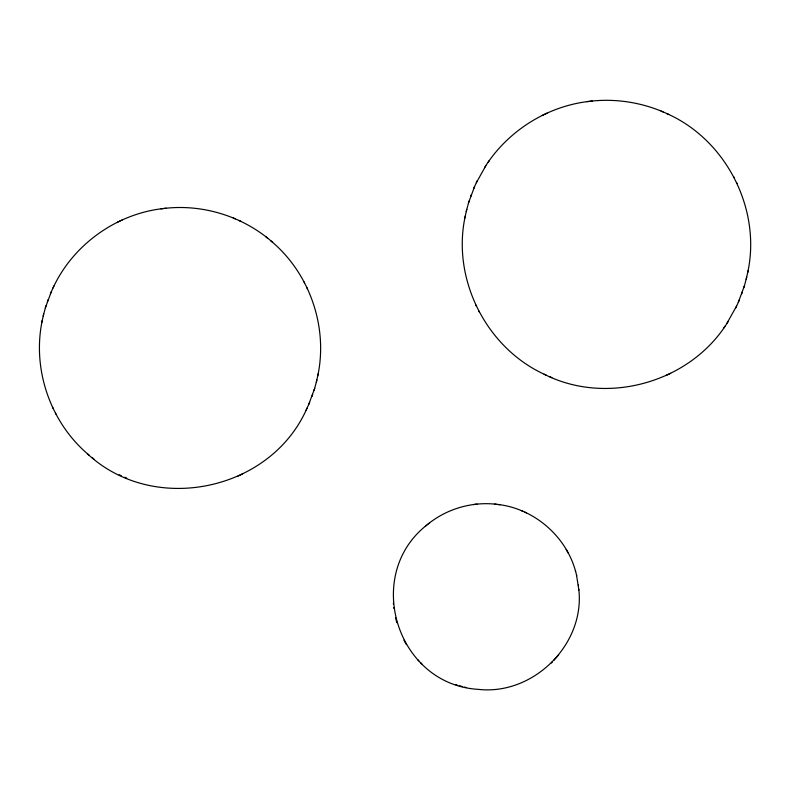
<?xml version="1.0" encoding="UTF-8"?>
<svg xmlns="http://www.w3.org/2000/svg" width="790" height="790" viewBox="0 0 790 790"><rect width="100%" height="100%" fill="white"/><g stroke="black" fill="none" stroke-linecap="round" stroke-linejoin="round"><path stroke-width="1.19" d="M42.314 320.217C31.807 369.345 50.55 423.203 89.211 455.267M317.748 375.912C328.255 326.784 309.512 272.915 270.851 240.861M465.33 215.808C451.258 279.265 486.739 349.022 546.226 375.151M747.617 272.896C761.688 209.439 726.207 139.682 666.721 113.553M43.213 316.128L45.366 307.794L51.34 291.648M308.712 404.47L314.697 388.325L316.849 379.99M466.248 211.621L468.46 203.079L474.583 186.539M738.364 302.165L744.486 285.625L746.698 277.083M41.84 322.429L43.677 313.956M316.385 382.163L318.222 373.69M464.846 218.089L466.732 209.409M746.224 279.304L748.1 270.615M45.366 307.794L46.096 305.621M47.38 301.721L48.091 299.617M311.971 396.501L312.682 394.398M313.966 390.497L314.697 388.325M468.46 203.079L469.211 200.858M470.524 196.858L471.255 194.705M743.736 287.846L744.486 285.625M741.692 293.999L742.422 291.846M53.019 287.975C72.858 244.94 116.012 213.883 163.056 208.58M87.453 453.816C153.744 515.663 270.96 491.094 307.043 408.144M476.311 182.767L485.86 165.663M727.086 323.041L736.645 305.937M50.402 293.732L53.927 285.97M306.125 410.148L309.66 402.387M473.615 188.672L477.239 180.713M735.707 307.991L739.331 300.032M484.547 167.628C507.15 131.387 546.621 106.235 589.083 101.397M488.062 162.404L489.306 160.538M544.083 374.193C607.53 406.445 691.803 382.005 728.4 321.076M723.64 328.166L724.884 326.3M426.728 525.133C362.867 575.278 396.718 684.466 478.029 689.334C532.974 695.743 585.183 644.601 578.803 589.251M558.678 654.861L553.889 660.322M551.331 662.988L552.447 661.832M428.111 524.017C447.061 508.711 472.242 501.443 496.446 504.287M425.395 526.229L429.335 523.019M117.394 222.257L119.557 221.23M120.159 220.933L122.065 220.035M542.276 115.419L544.488 114.372M545.12 114.066L547.065 113.138M237.997 476.084L239.903 475.185M240.506 474.889L242.668 473.862M665.881 375.566L667.836 374.638M668.458 374.341L670.67 373.285M586.94 101.653C614.729 97.792 643.583 102.384 668.863 114.51M589.784 101.317L592.224 101.021M163.747 208.491C202.655 203.721 243.221 216.391 272.609 242.303M160.972 208.827L166.117 208.214M477.17 504.119L473.575 504.543M498.006 504.474C534.218 508.651 566.154 536.311 575.624 571.476M494.698 504.069L499.922 504.701M462.555 686.619L459.276 685.69M464.55 687.122L466.149 687.527M455.524 684.515L457.193 685.049M521.202 510.547L522.723 511.229M524.846 512.167L526.436 512.878M661.072 111.044L663.106 111.963M233.307 217.991L235.292 218.879M238.817 220.43L240.911 221.368M549.84 376.751L551.874 377.66M124.771 477.239L126.756 478.138M119.152 474.75L121.245 475.689M265.963 236.832L267.672 238.234M92.391 457.884L94.099 459.286M417.693 659.67L418.848 660.865M420.685 662.721L421.821 663.876M566.193 549.425L568.316 553.178M403.907 640.186L406.435 644.66M733.574 176.545L734.088 177.572M736.557 182.52L737.07 183.547M475.876 305.157L476.4 306.184M478.859 311.132L479.372 312.159M304.051 281.902L304.545 282.899M306.954 287.728L307.458 288.735M52.604 407.383L53.108 408.4M55.517 413.219L56.011 414.217M576.493 574.853L578.882 590.081M395.514 617.711L396.817 622.688M575.406 570.676L576.71 575.653M578.379 584.965L578.458 585.795M393.341 603.284L393.42 604.113M393.766 607.569L393.845 608.399"/></g></svg>
